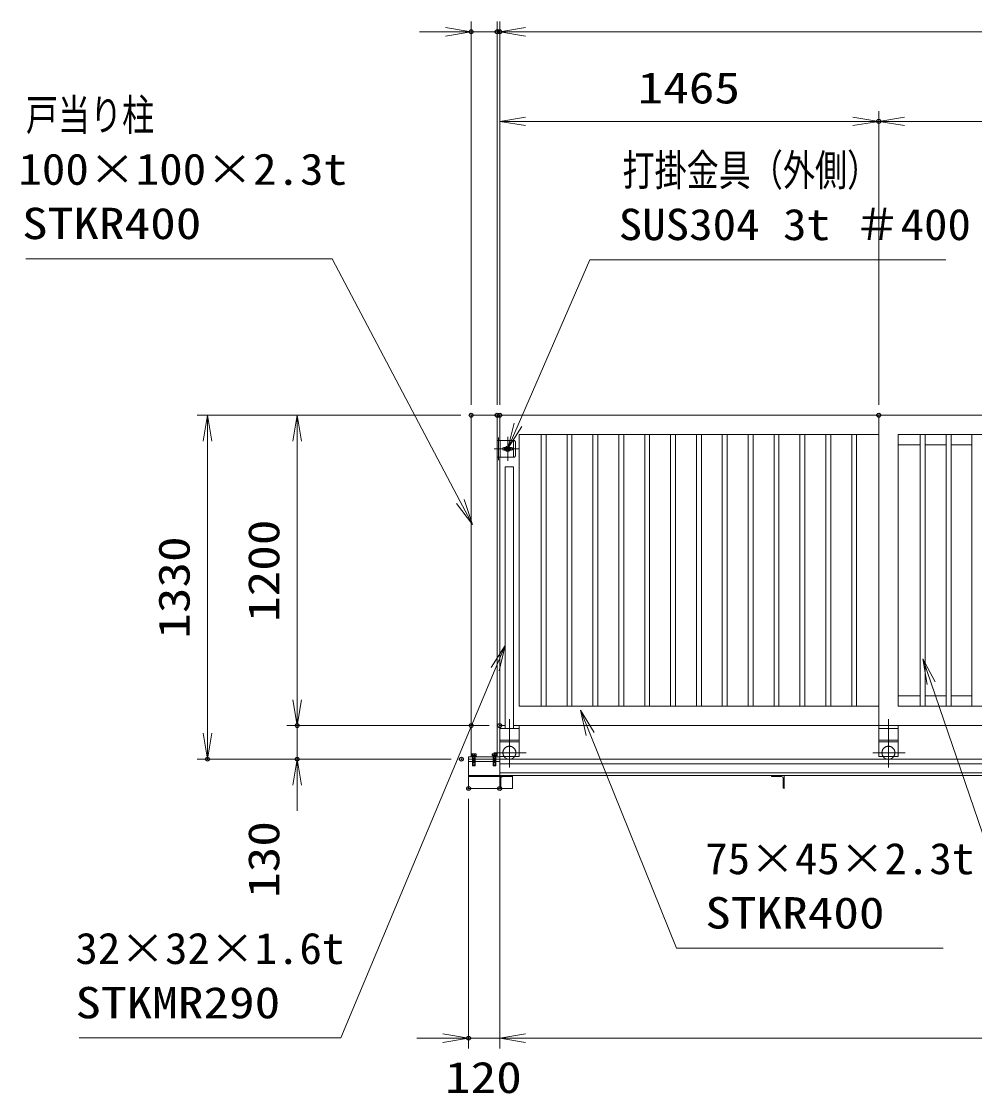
# Model space of a CAD drawing. Units: millimetres at full size. Extents: x -11880 to 11880, y -8400 to 8400.
# Drawn here: x -3254 to 430, y 770 to 4915 of the extents above; entities that cross this region are included whole.
import ezdxf
from ezdxf.enums import TextEntityAlignment as Align

# ---------------------------------------------------------------- set-up
doc = ezdxf.new("R2010")
doc.units = ezdxf.units.MM
doc.header["$LTSCALE"] = 30
doc.header["$PDMODE"] = 32
doc.header["$PDSIZE"] = 15
for name, pattern in [('USER1', [10.7, 5, -2.5, 0.7, -2.5]), ('USER2', [80, 60, -20]), ('USER3', [2.7, 2, -0.7]), ('USER5', [160, 100, -20, 20, -20])]:
    doc.linetypes.add(name, pattern=pattern)
for name, color, linetype, lineweight in [('0-2_外形線', 7, 'Continuous', 18), ('0-3_寸法線', 3, 'Continuous', 18), ('0-4_0', 7, 'Continuous', 18), ('0-6_細線', 4, 'Continuous', 18), ('0-8_軸線', 6, 'USER1', 18), ('0-A_01', 4, 'Continuous', 18), ('0-B_隠れ線', 4, 'USER3', 18), ('0-D_ねじ', 253, 'Continuous', 18)]:
    doc.layers.add(name, color=color, linetype=linetype, lineweight=lineweight)
doc.layers.add('0-5_DEFPOINTS', color=7, linetype='Continuous')
doc.styles.add('ＭＳ ゴシック', font='')
doc.styles.get('ＭＳ ゴシック').set_extended_font_data('MS Gothic')

# ---------------------------------------------------------------- blocks, each defined once
blk = doc.blocks.new('PROFSP00CTPNB6')
at = {"layer": '0-2_外形線'}
for p, q in [((0, 138.6), (-170.6, 138.6)), ((68.2, 150), (68.2, 0)), ((68.2, -150), (68.2, 0)), ((1177.5, 150), (1177.5, 0)), ((1177.5, -150), (1177.5, 0)), ((0, -138.6), (-170.6, -138.6))]:
    blk.add_line(p, q, dxfattribs=at)
for points in [[(-192, 0), (-192, 240), (-170.6, 277.1), (0, 277.1), (0, 0)], [(-192, 0), (-192, -240), (-170.6, -277.1), (0, -277.1), (0, 0)], [(12, 150), (1177.5, 150), (1200, 127.5), (1200, 0)], [(12, -150), (1177.5, -150), (1200, -127.5), (1200, 0)]]:
    blk.add_lwpolyline(points, dxfattribs=at)
for centre, radius, start, end in [((-69.3, 207.8), 122.7, 145.61587, 214.38413), ((266.6, 0), 458.6, 162.41211, 197.58789), ((12, 162), 12, 180, 270), ((-69.3, -207.8), 122.7, 145.61587, 214.38413), ((12, -162), 12, 90, 180)]:
    blk.add_arc(centre, radius, start, end, dxfattribs=at)
at = {"layer": '0-8_軸線'}
blk.add_line((-247.7, 0), (1255.7, 0), dxfattribs=at)
at = {"layer": '0-D_ねじ'}
for p, q in [((68.2, 127.5), (12, 150)), ((68.2, 127.5), (1200, 127.5)), ((68.2, -127.5), (12, -150)), ((68.2, -127.5), (1200, -127.5))]:
    blk.add_line(p, q, dxfattribs=at)
blk = doc.blocks.new('PROFSP00CUXYN6')
at = {"layer": '0-2_外形線'}
for p, q in [((0, 171.8), (0, 0)), ((0, 13.9), (78.6, 27.8)), ((0, -171.8), (0, 0)), ((0, -13.9), (78.6, 0)), ((9.8, 264), (9.8, 15.6)), ((68.8, 264), (68.8, 26)), ((78.6, 171.8), (78.6, 0)), ((78.6, -171.8), (78.6, 0)), ((9.8, -264), (9.8, -12.1)), ((68.8, -264), (68.8, -1.7))]:
    blk.add_line(p, q, dxfattribs=at)
for points in [[(39.3, 264), (9.8, 264), (3.6, 257.8), (0, 171.8)], [(78.6, 171.8), (75, 257.8), (68.8, 264), (39.3, 264)], [(39.3, -264), (9.8, -264), (3.6, -257.8), (0, -171.8)], [(78.6, -171.8), (75, -257.8), (68.8, -264), (39.3, -264)]]:
    blk.add_lwpolyline(points, dxfattribs=at)
blk = doc.blocks.new('PROFSP00CVFYT6')
at = {"layer": '0-2_外形線'}
blk.add_lwpolyline([(0, -315), (60, -315), (60, 315), (0, 315)], close=True, dxfattribs=at)
blk = doc.blocks.new('_OPEN')
at = {"layer": '0-4_0'}
blk.add_line((0, 0), (-30, 0), dxfattribs=at)
blk.add_lwpolyline([(-30, 5), (0, 0), (-30, -5)], dxfattribs=at)
blk = doc.blocks.new('_DOTSMALL')
at = {"layer": '0-4_0'}
blk.add_line((-1.875, 0), (1.875, 0), dxfattribs=at)
blk = doc.blocks.new('S16')
at = {"layer": '0-3_寸法線'}
for points in [[(6783579.5, -25677893.4), (6819097.1, -25677893.4), (6833951.5, -25706049), (6835351.4, -25708702.4)], [(6833509.3, -25706282.3), (6835351.4, -25708702.4), (6834393.7, -25705815.7)]]:
    blk.add_lwpolyline(points, dxfattribs=at)
at = {"layer": '0-3_寸法線', "color": 254, "style": 'ＭＳ ゴシック'}
for s, width, p in [('戸当り柱', 0.75, (6783579.5, -25664102.9)), ('100×100×2.3t', 1.1, (6782715.5, -25670402.9)), ('STKR400', 1.2, (6783147.5, -25676702.9))]:
    blk.add_text(s, height=3637, dxfattribs=dict(at, width=width)).set_placement(p, align=Align.BOTTOM_LEFT)
blk = doc.blocks.new('S17')
at = {"layer": '0-3_寸法線'}
for points in [[(6890254.6, -25678008.9), (6848977, -25678008.9), (6840644.4, -25697157.2), (6839447.3, -25699908.1)], [(6840185.9, -25696957.7), (6839447.3, -25699908.1), (6841102.9, -25697356.7)]]:
    blk.add_lwpolyline(points, dxfattribs=at)
at = {"layer": '0-3_寸法線', "color": 254, "style": 'ＭＳ ゴシック'}
for s, width, p in [('打掛金具（外側）', 0.75, (6852757, -25670518.4)), ('SUS304 3t ＃400', 1.1, (6852325, -25676818.4))]:
    blk.add_text(s, height=3637, dxfattribs=dict(at, width=width)).set_placement(p, align=Align.BOTTOM_LEFT)
blk = doc.blocks.new('S21')
at = {"layer": '0-3_寸法線'}
for points in [[(6789758.2, -25768283.6), (6820091.8, -25768284.4), (6837987.3, -25725515), (6839145.2, -25722747.5)], [(6838448.5, -25725708), (6839145.2, -25722747.5), (6837526, -25725322)]]:
    blk.add_lwpolyline(points, dxfattribs=at)
at = {"layer": '0-3_寸法線', "color": 254, "style": 'ＭＳ ゴシック'}
for s, width, p in [('32×32×1.6t', 1.05, (6789326.4, -25760793)), ('STKMR290', 1.2, (6789326.2, -25767093))]:
    blk.add_text(s, height=3637, rotation=359.998, dxfattribs=dict(at, width=width)).set_placement(p, align=Align.BOTTOM_LEFT)
blk = doc.blocks.new('S22')
at = {"layer": '0-3_寸法線'}
for points in [[(6928114.7, -25757524.7), (6898933.1, -25757524.7), (6888547.1, -25727132.9), (6887577, -25724294.1)], [(6889020.2, -25726971.2), (6887577, -25724294.1), (6888074, -25727294.6)]]:
    blk.add_lwpolyline(points, dxfattribs=at)
at = {"layer": '0-3_寸法線', "color": 254, "style": 'ＭＳ ゴシック'}
for s, width, p in [('19×19×1.6t', 1.05, (6901849.1, -25750034.1)), ('STKMR290', 1.2, (6902281.1, -25756334.1))]:
    blk.add_text(s, height=3637, dxfattribs=dict(at, width=width)).set_placement(p, align=Align.BOTTOM_LEFT)
blk = doc.blocks.new('S24')
at = {"layer": '0-3_寸法線'}
for points in [[(6889922.9, -25757865.9), (6859013.3, -25757865.9), (6849007, -25733021.6), (6847886.2, -25730238.8)], [(6849470.8, -25732834.8), (6847886.2, -25730238.8), (6848543.2, -25733208.4)]]:
    blk.add_lwpolyline(points, dxfattribs=at)
at = {"layer": '0-3_寸法線', "color": 254, "style": 'ＭＳ ゴシック'}
for s, width, p in [('75×45×2.3t', 1.05, (6862361.3, -25750375.4)), ('STKR400', 1.2, (6862361.3, -25756675.4))]:
    blk.add_text(s, height=3637, dxfattribs=dict(at, width=width)).set_placement(p, align=Align.BOTTOM_LEFT)

msp = doc.modelspace()

# ---------------------------------------------------------------- linework, layer by layer
at = {"layer": '0-2_外形線'}
for p, q in [((-1415.83, 2071.71), (-1415.83, 3392.71)), ((-1405.83, 3392.71), (59.17, 3392.71)), ((-1405.83, 3295.21), (-1405.83, 3392.71)), ((59.17, 2192.71), (59.17, 3392.71)), ((59.17, 2192.71), (59.17, 3392.71)), ((59.17, 3392.71), (1599.17, 3392.71)), ((-1245.33, 2267.71), (-1245.33, 3317.71)), ((-1226.33, 2267.71), (-1226.33, 3317.71)), ((-1145.33, 2267.71), (-1145.33, 3317.71)), ((-1126.33, 2267.71), (-1126.33, 3317.71)), ((-1045.33, 2267.71), (-1045.33, 3317.71)), ((-1026.33, 2267.71), (-1026.33, 3317.71)), ((-945.33, 2267.71), (-945.33, 3317.71)), ((-926.33, 2267.71), (-926.33, 3317.71)), ((-845.33, 2267.71), (-845.33, 3317.71)), ((-826.33, 2267.71), (-826.33, 3317.71)), ((-745.33, 2267.71), (-745.33, 3317.71)), ((-726.33, 2267.71), (-726.33, 3317.71)), ((-645.33, 2267.71), (-645.33, 3317.71)), ((-626.33, 2267.71), (-626.33, 3317.71)), ((-545.33, 2267.71), (-545.33, 3317.71)), ((-526.33, 2267.71), (-526.33, 3317.71)), ((-445.33, 2267.71), (-445.33, 3317.71)), ((-426.33, 2267.71), (-426.33, 3317.71)), ((-345.33, 2267.71), (-345.33, 3317.71)), ((-326.33, 2267.71), (-326.33, 3317.71)), ((-245.33, 2267.71), (-245.33, 3317.71)), ((-226.33, 2267.71), (-226.33, 3317.71)), ((-145.33, 2267.71), (-145.33, 3317.71)), ((-126.33, 2267.71), (-126.33, 3317.71)), ((-45.33, 2267.71), (-45.33, 3317.71)), ((-26.33, 2267.71), (-26.33, 3317.71)), ((219.67, 2267.71), (219.67, 3317.71)), ((238.67, 2267.71), (238.67, 3317.71)), ((319.67, 2267.71), (319.67, 3317.71)), ((338.67, 2267.71), (338.67, 3317.71)), ((419.67, 2267.71), (419.67, 3317.71)), ((-1415.83, 3295.21), (-1349.11, 3295.21)), ((-1403.83, 3230.21), (-1403.83, 3295.21)), ((-1349.11, 3295.21), (-1344.11, 3290.21)), ((-1344.11, 3290.21), (-1344.11, 3235.21)), ((219.67, 3277.71), (134.17, 3277.71)), ((319.67, 3277.71), (238.67, 3277.71)), ((419.67, 3277.71), (338.67, 3277.71)), ((-1389.83, 3267.71), (-1383.49, 3267.71)), ((-1389.83, 3257.71), (-1383.49, 3257.71)), ((-1366.17, 3267.71), (-1359.83, 3267.71)), ((-1366.17, 3257.71), (-1359.83, 3257.71)), ((-1344.11, 3235.21), (-1349.11, 3230.21)), ((-1349.11, 3230.21), (-1415.83, 3230.21)), ((-1405.83, 2192.71), (-1405.83, 3230.21)), ((-1352.33, 3192.71), (-1384.33, 3192.71)), ((-1384.33, 3192.71), (-1384.33, 2180.71)), ((-1352.33, 3192.71), (-1352.33, 2180.71)), ((134.17, 2307.71), (219.67, 2307.71)), ((238.67, 2307.71), (319.67, 2307.71)), ((338.67, 2307.71), (419.67, 2307.71)), ((-1352.33, 2192.71), (59.17, 2192.71)), ((134.17, 2192.71), (1599.17, 2192.71)), ((-1525.83, 2062.71), (3307.17, 2062.71)), ((-1525.83, 2053.71), (-1405.83, 2053.71)), ((-1405.83, 1999.21), (-1405.83, 2072.71)), ((-1405.83, 2045.21), (3307.17, 2045.21)), ((-1525.83, 1999.21), (3307.17, 1999.21)), ((-1525.83, 1995.21), (-1355.83, 1995.21)), ((-1405.83, 2009.51), (3307.17, 2009.51)), ((-352.83, 1995.21), (-316.33, 1995.21)), ((-1525.83, 1949.21), (-1355.83, 1949.21)), ((-1404.83, 1949.21), (-1405.83, 1949.21)), ((-309.83, 1988.71), (-309.83, 1952.21))]:
    msp.add_line(p, q, dxfattribs=at)
for points in [[(-1515.83, 2071.71), (-1515.83, 3392.71), (-1415.83, 3392.71)], [(59.17, 2267.71), (-1330.83, 2267.71), (-1330.83, 3317.71), (59.17, 3317.71)], [(-1405.83, 1999.21), (-1355.83, 1999.21), (-1355.83, 1949.21)], [(-305.83, 1999.21), (-355.83, 1999.21), (-355.83, 1998.21)], [(-306.83, 1949.21), (-305.83, 1949.21), (-305.83, 1999.21)]]:
    msp.add_lwpolyline(points, dxfattribs=at)
for points in [[(1524.17, 2267.71), (134.17, 2267.71), (134.17, 3317.71), (1524.17, 3317.71)], [(-1388.83, 3263.71), (-1388.83, 3261.71), (-1360.83, 3261.71), (-1360.83, 3263.71)]]:
    msp.add_lwpolyline(points, close=True, dxfattribs=at)
for centre, radius, start, end in [((-1389.83, 3262.71), 5, 90, 270), ((-1374.83, 3262.71), 12.5, 156.42182, 175.41143), ((-1374.83, 3262.71), 12.5, 184.58857, 203.57818), ((-1374.83, 3262.71), 10, 30, 150), ((-1374.83, 3262.71), 10, 210, 330), ((-1374.83, 3262.71), 6, 9.59407, 170.40593), ((-1374.83, 3262.71), 6, 189.59407, 350.40593), ((-1374.83, 3262.71), 12.5, 4.58857, 23.57818), ((-1374.83, 3262.71), 12.5, 336.42182, 355.41143), ((-1359.83, 3262.71), 5, 270, 90), ((-352.83, 1998.21), 3, 180, 270), ((-316.33, 1988.71), 6.5, 0, 90), ((-306.83, 1952.21), 3, 180, 270)]:
    msp.add_arc(centre, radius, start, end, dxfattribs=at)
at = {"layer": '0-3_寸法線'}
for p, q in [((-1515.83, 3432.71), (-1515.83, 4915.33)), ((-1415.83, 3432.71), (-1415.83, 4915.33)), ((-1415.83, 3432.71), (-1415.83, 4915.33)), ((-1405.83, 3432.71), (-1405.83, 4915.33)), ((-1405.83, 3432.71), (-1405.83, 4915.33)), ((-1615.83, 4875.33), (-1715.83, 4875.33)), ((-1415.83, 4875.33), (-1515.83, 4875.33)), ((-1405.83, 4875.33), (-1415.83, 4875.33)), ((1599.17, 4875.33), (-1405.83, 4875.33)), ((-1305.83, 4875.33), (-1205.83, 4875.33)), ((-1405.83, 3432.71), (-1405.83, 4569.03)), ((59.17, 3432.71), (59.17, 4569.03)), ((59.17, 3432.71), (59.17, 4569.03)), ((-1405.83, 4529.03), (59.17, 4529.03)), ((1599.17, 4529.03), (59.17, 4529.03)), ((-1555.83, 3392.71), (-2574.93, 3392.71)), ((-2534.93, 3392.71), (-2534.93, 2062.71)), ((-1555.83, 3392.71), (-2228.32, 3392.71)), ((-2188.32, 3392.71), (-2188.32, 2192.71)), ((-2188.32, 2292.71), (-2188.32, 2392.71)), ((-1555.83, 2192.71), (-2228.32, 2192.71)), ((-1445.83, 2192.71), (-2228.32, 2192.71)), ((-2188.32, 2192.71), (-2188.32, 2062.71)), ((-1593.83, 2062.71), (-2574.93, 2062.71)), ((-1593.83, 2062.71), (-2228.32, 2062.71)), ((-2188.32, 1962.71), (-2188.32, 1862.71)), ((-1525.83, 1909.21), (-1525.83, 943.87)), ((-1405.83, 1909.21), (-1405.83, 943.87)), ((-1405.83, 1909.21), (-1405.83, 943.87)), ((-1625.83, 983.87), (-1725.83, 983.87)), ((-1405.83, 983.87), (-1525.83, 983.87)), ((-1405.83, 983.87), (3319.17, 983.87)), ((-1305.83, 983.87), (-1205.83, 983.87))]:
    msp.add_line(p, q, dxfattribs=at)
at = {"layer": '0-5_DEFPOINTS'}
for p in [(-1515.83, 4875.33), (-1415.83, 4875.33), (-1405.83, 4875.33), (59.17, 4529.03), (-1515.83, 3392.71), (-1515.83, 3392.71), (-1415.83, 3392.71), (-1405.83, 3392.71), (59.17, 3392.71), (-2188.32, 2192.71), (-1515.83, 2192.71), (-1405.83, 2192.71), (-2534.93, 2062.71), (-2188.32, 2062.71), (-1553.83, 2062.71), (-1525.83, 1949.21), (-1405.83, 1949.21), (-1525.83, 983.87)]:
    msp.add_point(p, dxfattribs=at)
at = {"layer": '0-6_細線'}
msp.add_line((-1351.83, 3230.21), (-1351.83, 3295.21), dxfattribs=at)
at = {"layer": '0-8_軸線', "linetype": 'Continuous'}
for p, q in [((-1409.83, 3219.41), (-1409.83, 3306.2)), ((-1374.83, 3216.68), (-1374.83, 3308.54)), ((-1427.6, 3262.71), (-1332.98, 3262.71))]:
    msp.add_line(p, q, dxfattribs=at)
at = {"layer": '0-A_01', "linetype": 'USER5'}
for p, q in [((-1368.33, 2217.03), (-1368.33, 2029.91)), ((96.67, 2217.03), (96.67, 2029.91)), ((-1303.23, 2087.71), (-1428.56, 2087.71)), ((161.77, 2087.71), (36.44, 2087.71))]:
    msp.add_line(p, q, dxfattribs=at)
at = {"layer": '0-A_01', "color": 7}
for p, q in [((-1405.83, 2192.71), (-1405.83, 2072.71)), ((-1405.83, 2192.71), (-1384.33, 2192.71)), ((-1330.83, 2180.71), (-1405.83, 2180.71)), ((-1330.83, 2192.71), (-1330.83, 2072.71)), ((59.17, 2192.71), (59.17, 2072.71)), ((134.17, 2192.71), (59.17, 2192.71)), ((134.17, 2180.71), (59.17, 2180.71)), ((134.17, 2192.71), (134.17, 2072.71)), ((-1330.83, 2135.71), (-1405.83, 2135.71)), ((134.17, 2135.71), (59.17, 2135.71)), ((-1330.83, 2072.71), (-1405.83, 2072.71)), ((134.17, 2072.71), (59.17, 2072.71))]:
    msp.add_line(p, q, dxfattribs=at)
at = {"layer": '0-A_01', "linetype": 'USER2'}
for p, q in [((-1330.83, 2129.71), (-1405.83, 2129.71)), ((134.17, 2129.71), (59.17, 2129.71))]:
    msp.add_line(p, q, dxfattribs=at)
at = {"layer": '0-A_01', "color": 7}
msp.add_lwpolyline([(-1405.83, 2071.71), (-1525.83, 2071.71), (-1525.83, 1949.21)], dxfattribs=at)
at = {"layer": '0-A_01', "linetype": 'USER2'}
for centre in [(-1368.33, 2087.71), (96.67, 2087.71)]:
    msp.add_arc(centre, 25, 323.1301, 216.8699, dxfattribs=at)
at = {"layer": '0-A_01', "color": 7}
for centre in [(-1368.33, 2087.71), (96.67, 2087.71)]:
    msp.add_arc(centre, 25, 216.8699, 323.1301, dxfattribs=at)
at = {"layer": '0-B_隠れ線'}
for p, q in [((-1405.83, 1949.21), (-1405.83, 1999.21)), ((-1401.83, 1988.71), (-1401.83, 1952.21))]:
    msp.add_line(p, q, dxfattribs=at)
for centre, radius, start, end in [((-1395.33, 1988.71), 6.5, 90, 180), ((-1358.83, 1998.21), 3, 270, 0), ((-1404.83, 1952.21), 3, 270, 0)]:
    msp.add_arc(centre, radius, start, end, dxfattribs=at)

# ---------------------------------------------------------------- block references
at = {"layer": '0-3_寸法線'}
for name, p, xscale, yscale in [('_OPEN', (-1515.83, 4875.33), 3.333333, 3.333333), ('_DOTSMALL', (-1415.83, 4875.33), 3.333333, 3.333333), ('S16', (-229356.41, 859927.31), 0.03333333, 0.03333333), ('_OPEN', (59.17, 4529.03), 3.333333, 3.333333), ('S17', (-229356.41, 859927.31), 0.03333333, 0.03333333), ('S21', (-229356.41, 859927.31), 0.03333333, 0.03333333), ('S22', (-229356.41, 859927.31), 0.03333333, 0.03333333), ('S24', (-229356.41, 859927.31), 0.03333333, 0.03333333), ('_OPEN', (-1525.83, 983.87), 3.333333, 3.333333)]:
    msp.add_blockref(name, p, dxfattribs=dict(at, xscale=xscale, yscale=yscale))
at = {"layer": '0-3_寸法線', "xscale": 3.333333, "yscale": 3.333333}
for name, p, rotation in [('_OPEN', (-1405.83, 4875.33), 180), ('_OPEN', (-1405.83, 4875.33), 180), ('_DOTSMALL', (-1415.83, 4875.33), 180), ('_OPEN', (-1405.83, 4529.03), 180), ('_OPEN', (59.17, 4529.03), 180), ('_OPEN', (-2534.93, 3392.71), 90), ('_OPEN', (-2188.32, 3392.71), 90), ('_OPEN', (-2188.32, 2192.71), 270), ('_OPEN', (-2188.32, 2192.71), 270), ('_OPEN', (-2534.93, 2062.71), 270), ('_OPEN', (-2188.32, 2062.71), 90), ('_OPEN', (-1405.83, 983.87), 180), ('_OPEN', (-1405.83, 983.87), 180)]:
    msp.add_blockref(name, p, dxfattribs=dict(at, rotation=rotation))
at = {"layer": '0-4_0', "xscale": 0.03333333, "yscale": 0.03333333, "rotation": 270}
for name, p in [('PROFSP00CVFYT6', (-1505.83, 2073.71)), ('PROFSP00CTPNB6', (-1505.83, 2076.33)), ('PROFSP00CUXYN6', (-1505.83, 2076.33)), ('PROFSP00CTPNB6', (-1425.83, 2076.33))]:
    msp.add_blockref(name, p, dxfattribs=at)

# ---------------------------------------------------------------- texts
at = {"layer": '0-3_寸法線', "color": 254, "style": 'ＭＳ ゴシック', "width": 1.2}
for s, p in [('1465', (-872.53, 4561.72)), ('120', (-1617.03, 735.36))]:
    msp.add_text(s, height=121.2, dxfattribs=at).set_placement(p, align=Align.BOTTOM_LEFT)
for s, p in [('1200', (-2221, 2593.51)), ('1330', (-2567.61, 2528.51)), ('130', (-2221, 1526.5))]:
    msp.add_text(s, height=121.2, rotation=90, dxfattribs=at).set_placement(p, align=Align.BOTTOM_LEFT)

doc.saveas('drawing.dxf')
